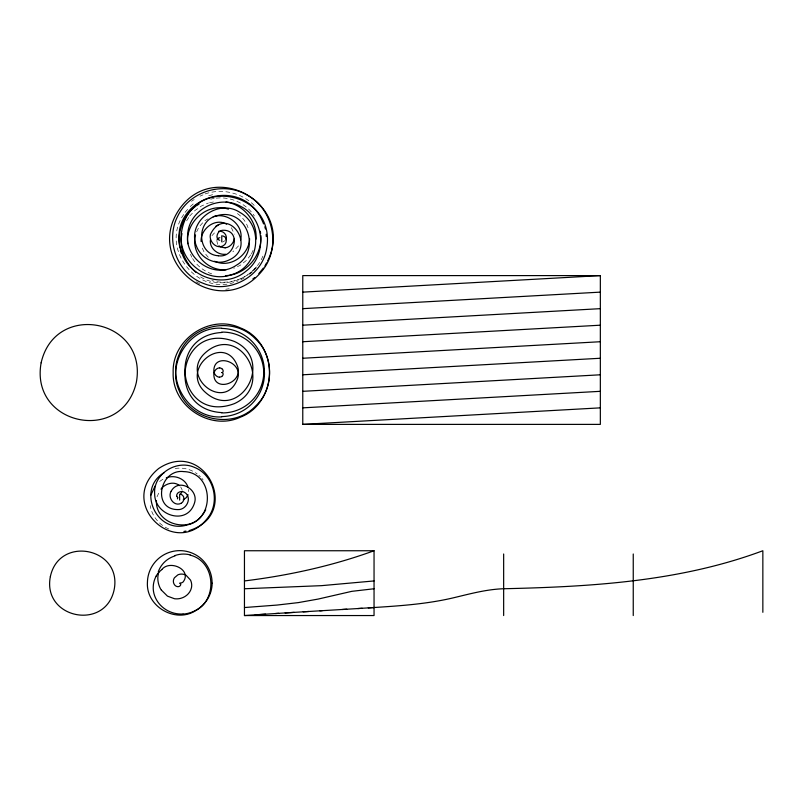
<?xml version="1.0" encoding="UTF-8"?>
<svg xmlns="http://www.w3.org/2000/svg" width="803" height="803" viewBox="0 0 803 803"><rect width="100%" height="100%" fill="white"/><g stroke="black" fill="none" stroke-linecap="round" stroke-linejoin="round"><path stroke-width="0.6" stroke-dasharray="4.01 3.01" d="M216.8 240.699L217.633 244.343M188.685 491.607L188.524 489.469M157.027 496.786L159.827 490.693M251.409 254.009L253.969 248.318M196.655 231.856L199.014 226.938L204.283 221.026L208.118 218.797M262.872 256.137C253.387 279.755 222.06 290.425 200.389 276.804M183.767 214.471C158.864 249.382 199.566 298.575 238.371 280.799M186.597 220.885L189.016 217.051M238.551 245.848L232.83 251.841M250.727 254.902L246.651 260.232L240.217 265.341L233.733 268.312M211.942 235.66L214.481 232.9M185.031 212.404L189.347 207.304M253.778 269.798L258.225 264.91M253.778 270.43L256.197 267.79M189.618 216.097L195.069 210.416L201.553 205.939L208.439 202.998M190.221 206.552L194.557 202.747M249.462 274.335L252.162 272.197M253.035 270.611C242.205 280.659 226.125 284.804 211.892 280.588M225.462 240.418L222.551 242.115M159.616 481.469L163.18 479.04M191.455 201.322L194.216 199.505M240.699 279.926L244.734 277.637M199.947 196.193L203.029 194.838M208.75 195.721L213.176 194.537M205.076 193.935C222.632 187.842 243.229 193.111 255.645 206.943M210.697 199.184L214.19 198.321M209.553 202.778L216.258 201.443M225.723 289.261L229.196 288.749M175.174 468.49C182.843 467.195 191.004 469.213 197.187 473.921M216.288 198.16C230.983 196.384 246.3 203.55 254.37 215.967M211.801 273.923C203.771 271.033 196.625 265.572 192.349 258.114M168.73 528.966C159.175 524.901 151.767 515.968 150.211 505.619M195.992 281.783L201.934 284.864M237.407 213.578C242.747 217.171 246.762 222.802 248.448 228.996M198.823 475.256L200.399 476.741M180.695 486.919L182.14 489.84M208.288 257.311L204.293 252.523L201.944 247.344M201.844 478.297L203.149 479.943M231.354 227.681L234.426 234.175M190.482 254.29L191.726 257.201"/><path stroke-width="1.2" d="M260.915 235.66C262.19 255.625 245.788 275.058 225.502 275.66M249.613 238.682C249.03 255.183 230.24 268.734 214.622 261.226M256.047 239.164C257.462 221.437 243.56 204.474 226.024 202.015M210.456 239.505C209.011 247.986 217.583 255.224 225.753 254.27M177.704 497.87L177.433 498.874M195.551 234.958C190.492 253.266 207.736 271.304 226.065 269.798M201.091 241.502C200.469 229.026 215.114 217.422 226.627 224.188M182.241 491.195L180.655 493.915M181.96 233.563C178.878 247.806 185.001 263.083 195.982 272.368M226.135 239.344C227.52 234.837 223.063 230.381 218.536 231.294M234.396 238.451C233.703 243.068 229.919 247.384 225.141 247.836M240.599 240.238C244.313 225.312 227.259 211.781 213.247 216.72M158.733 571.977L157.93 576.092A22.072 21.601 -0.6 0 0 158.061 581.392A22.805 22.384 0.8 0 0 161.353 590.215M150.743 495.321L155.109 486.026M171.129 491.275C167.436 497.398 173.97 506.813 180.986 503.371M267.7 260.804C295.213 205.377 215.555 158.372 179.782 208.609C141.519 263.113 220.092 322.746 262.109 270.872C281.261 247.725 273.703 209.272 247.204 195.109C223.395 180.936 189.608 191.154 177.714 216.188C164.926 240.649 177.423 273.803 203.38 283.379C229.548 294.299 262.31 276.503 266.706 248.338C276.593 190.02 188.464 174.151 181.197 234.396C178.537 260.774 206.722 284.091 231.977 274.546C258.827 266.737 264.789 226.406 239.977 212.454C218.296 197.799 186.135 221.708 196.554 246.421C201.151 258.586 215.967 265.823 228.132 260.393C259.51 247.414 225.934 202.898 210.456 234.335C208.549 241.412 216.609 249.753 223.405 245.628C227.179 243.64 227.59 236.895 222.802 235.891M188.053 494.748L186.296 497.629L183.255 499.817M217.031 239.906L218.356 238.12L219.821 237.688M264.91 266.034L266.586 262.902M156.183 576.122L155.882 576.684A25.044 24.19 27.4 0 0 153.243 586.682C152.831 594.32 156.495 601.828 162.166 606.837A30.082 29.49 -65.1 0 0 183.064 614.004M204.755 511.541L205.729 509.764M171.139 491.275C178.407 477.685 198.702 489.198 194.617 502.578C187.711 526.296 154.798 515.767 154.668 494.186C152.921 474.061 176.429 459.296 194.286 467.316C212.835 474.453 219.982 499.225 209.382 515.677C177.513 561.889 115.351 503.381 158.773 468.45C204.825 437.826 242.376 514.141 189.056 530.632M263.404 268.041L258.827 273.602M202.326 514.974L204.263 512.434M160.991 489.137C165.077 483.547 174.04 480.897 179.46 485.604M201.683 515.827C188.143 533.654 155.23 523.536 156.444 500.721M195.42 206.441C183.144 215.997 176.78 232.499 179.892 247.806M161.804 569.548C170.005 559.3 192.339 569.979 183.124 581.964A5.33 5.25 -1.6 0 1 180.956 582.998L179.651 583.149L180.675 583.982A1.646 1.646 0 0 1 180.665 584.855A2.279 2.279 0 0 1 180.163 585.728A2.911 2.911 0 0 1 178.216 586.652A3.664 3.664 0 0 1 176.821 586.481L176.048 586.15A5.109 5.099 -56 0 1 174.422 584.634A5.872 5.862 -18.5 0 1 173.558 579.816A6.976 6.966 19.3 0 1 174.482 577.728L177.834 574.888A9.034 9.014 69.6 0 1 181.468 574.075L182.954 574.175A9.586 9.576 -77.6 0 1 186.105 575.289L190.462 580.017A12.326 12.296 2.5 0 1 191.495 583.149L191.656 584.323A11.734 11.704 -4.3 0 1 191.445 587.736C190.331 592.935 185.884 596.98 180.826 598.305A16.201 16.11 -80 0 1 174.452 598.727L167.456 596.127L161.443 590.155M252.885 278.892L254.872 277.497M180.986 503.371C184.75 501.564 185.142 495.551 180.745 494.226M196.354 205.829L199.144 204.002M164.304 472.586C136.048 488.826 156.234 534.808 187.35 524.891C215.545 518.969 213.568 472.284 183.807 471.612C159.335 468.34 151.135 511.12 179.38 509.554C187.27 508.6 192.037 497.288 184.77 492.47C181.829 490.231 175.977 492.209 176.73 496.324M215.796 226.285L218.245 224.89M166.261 477.895C174.442 474.372 185.573 478.658 188.113 487.481M374.047 550.748L244.453 550.748L244.453 615.55L374.047 615.55L374.047 550.748C332.251 565.934 288.548 575.52 244.453 580.94M219.671 240.278C214.662 239.254 217.171 230.411 222.461 230.28C241.703 229.206 235.389 258.436 218.426 255.766M183.887 531.435L185.955 531.114M374.047 580.94L321.481 585.658L244.453 588.76M221.769 332.482C163.963 335.744 178.858 424.717 234.446 403.598C276.573 384.286 237.919 320.236 203.621 354.394C180.996 378.042 224.88 411.718 237.367 379.217C244.423 361.44 211.932 351.503 213.929 372.542C211.932 393.58 244.423 383.643 237.367 365.877C224.88 333.365 180.996 367.051 203.621 390.69C237.919 424.857 276.573 360.808 234.446 341.486C178.858 320.367 163.963 409.339 221.769 412.601M244.453 607.54L277.005 605.071L298.294 602.611L318.118 599.078L351.804 591.339L374.047 588.76M244.453 615.55L278.681 613.331M255.213 614.837L265.572 614.165M368.256 607.911L374.047 607.54M275.529 613.532L294.209 612.368M285.115 612.93L308.733 611.485M357.777 608.564C389.294 606.436 421.103 605.251 451.999 598.145C469.213 594.1 486.397 589.211 504.194 588.729C591.46 586.742 680.251 581.533 762.85 550.748L762.85 612.308M303.183 611.816L322.304 610.671M342.369 609.487L362.203 608.293M319.845 610.822L346.786 609.216M302.771 292.131L600.343 275.6L600.343 424.385L302.771 424.385L302.771 275.6L600.343 275.6M302.771 308.663L600.343 292.131M302.771 325.195L600.343 308.663M302.771 341.727L600.343 325.195M302.771 358.258L600.343 341.727M302.771 374.79L600.343 358.258M302.771 391.322L600.343 374.79M302.771 407.854L600.343 391.322M302.771 424.385L600.343 407.854M221.909 372.542L221.909 372.552A1.455 1.455 0 0 1 223.093 373.907A2.168 2.158 0 0 1 223.063 374.66L222.772 375.342A3.664 3.664 0 0 1 221.769 376.416M221.769 328.196C190.381 326.169 166.291 362.344 179.179 390.74C190.241 420.872 233.653 429.515 255.535 406.087C279.745 383.954 271.143 339.619 240.519 327.965C210.316 313.652 171.832 339.187 173.167 372.542C171.832 405.906 210.316 431.442 240.519 417.118C271.143 405.465 279.745 361.139 255.535 338.996C233.653 315.569 190.241 324.221 179.179 354.354C166.291 382.75 190.381 418.925 221.769 416.898M219.46 377.089L220.524 376.978A3.523 3.523 0 0 0 221.769 376.416M225.151 247.846L220.664 247.033L218.898 245.828M219.731 368.005L220.263 368.055A3.573 3.573 0 0 1 221.769 368.667M218.446 255.766C196.926 254.631 195.932 220.915 216.298 215.907C246.13 206.1 262.32 250.355 236.443 265.181C215.144 280.056 184.8 259.52 187.631 234.777C188.745 209.924 218.828 194.236 240.268 206.16C264.669 217.874 267.831 254.902 246.25 270.992C225.763 288.689 190.803 278.802 181.95 253.407C162.347 199.535 243.239 170.116 263.575 223.896M228.413 209.141C207.415 202.085 184.981 222.27 187.772 243.751M190.17 555.134C215.355 561.317 217.944 598.938 195.832 610.501C175.747 623.78 145.905 606.596 147.421 582.466A32.321 32.281 -0.3 0 1 161.072 556.579A32.542 32.451 89.6 0 1 194.808 554.341C205.337 559.731 212.293 571.304 212.052 583.149M177.794 497.599L176.72 496.314M180.364 250.024L181.317 253.206M264.829 226.787L265.472 228.975M260.333 231.284L260.624 233.472M266.205 234.255L266.285 236.574M633.246 553.99L633.246 615.55M503.652 553.99L503.652 615.55M221.769 235.741L221.769 241.844M179.651 494.126L179.651 500.068M219.43 377.29A6.454 6.444 -89 0 1 214.14 372.492M221.758 332.111A41.204 41.114 71.2 0 1 263.796 372.552A41.204 41.114 -15.1 0 1 221.758 412.903M264.478 372.542A43.352 43.262 -18.6 0 1 221.769 416.586M221.769 328.427A43.352 43.262 74.7 0 1 264.408 372.552M214.16 372.602A6.374 6.354 -2.9 0 1 219.701 367.784M221.769 368.677A3.664 3.654 -82.3 0 1 222.782 369.741L223.063 370.434A2.168 2.158 0 0 1 223.134 371.187A1.455 1.455 0 0 1 221.919 372.592M158.271 571.806A26.429 25.816 26.6 0 1 175.024 555.907M174.913 555.576A27.402 26.499 80.6 0 1 190.221 554.913M212.153 583.149A31.618 31.357 -2 0 1 183.074 614.124M156.143 576.102A22.534 21.872 25.3 0 1 161.845 569.598M41.134 362.795C29.701 425.67 122.197 444.531 136.359 382.288C147.802 319.423 55.307 300.553 41.134 362.795M50.358 576.614C42.097 618.44 105.334 631.329 114.156 589.673C122.417 547.847 59.181 534.959 50.358 576.614"/></g></svg>
